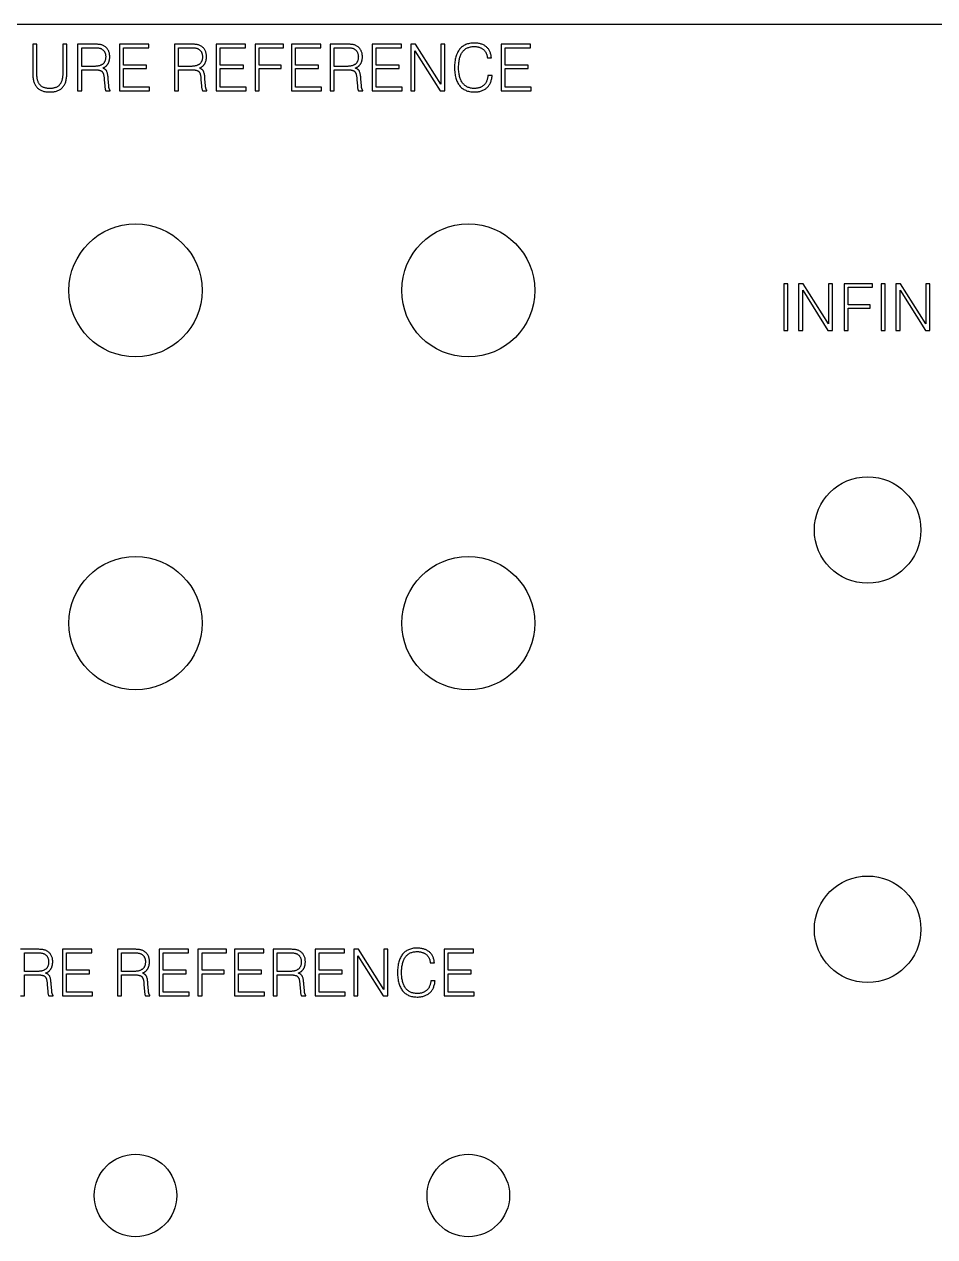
# Model space of a CAD drawing. Header units: millimetres. Extents: x 166 to 666, y 174 to 359.
# Drawn here: x 470 to 538.4, y 268.1 to 359.2 of the extents above; entities that cross this region are included whole.
import ezdxf

# ---------------------------------------------------------------- set-up
doc = ezdxf.new("R2010")
doc.units = ezdxf.units.MM

msp = doc.modelspace()

# ---------------------------------------------------------------- linework, layer by layer
at = {"color": 7, "linetype": 'Continuous', "lineweight": 25}
for p, q in [((175.871, 359.184), (655.871, 359.184)), ((470.96, 357.684), (470.654, 357.684)), ((470.654, 357.684), (470.654, 355.439)), ((470.96, 355.47), (470.96, 357.684)), ((473.204, 357.684), (472.898, 357.684)), ((472.898, 357.684), (472.898, 355.47)), ((473.204, 355.439), (473.204, 357.684)), ((475.147, 357.684), (474.02, 357.684)), ((474.02, 357.684), (474.02, 354.184)), ((474.325, 357.419), (475.213, 357.419)), ((474.325, 356.019), (474.325, 357.419)), ((479.367, 357.684), (477.161, 357.684)), ((477.161, 357.684), (477.161, 354.184)), ((477.467, 356.109), (477.467, 357.419)), ((477.467, 357.419), (479.367, 357.419)), ((479.367, 357.419), (479.367, 357.684)), ((482.416, 357.684), (481.289, 357.684)), ((481.289, 357.684), (481.289, 354.184)), ((481.595, 357.419), (482.482, 357.419)), ((481.595, 356.019), (481.595, 357.419)), ((486.636, 357.684), (484.43, 357.684)), ((484.43, 357.684), (484.43, 354.184)), ((484.736, 356.109), (484.736, 357.419)), ((484.736, 357.419), (486.636, 357.419)), ((486.636, 357.419), (486.636, 357.684)), ((489.479, 357.684), (487.347, 357.684)), ((487.347, 357.684), (487.347, 354.184)), ((487.652, 356.109), (487.652, 357.419)), ((487.652, 357.419), (489.479, 357.419)), ((489.479, 357.419), (489.479, 357.684)), ((492.29, 357.684), (490.084, 357.684)), ((490.084, 357.684), (490.084, 354.184)), ((490.39, 356.109), (490.39, 357.419)), ((490.39, 357.419), (492.29, 357.419)), ((492.29, 357.419), (492.29, 357.684)), ((494.127, 357.684), (493.001, 357.684)), ((493.001, 357.684), (493.001, 354.184)), ((493.306, 357.419), (494.194, 357.419)), ((493.306, 356.019), (493.306, 357.419)), ((498.347, 357.684), (496.142, 357.684)), ((496.142, 357.684), (496.142, 354.184)), ((496.447, 356.109), (496.447, 357.419)), ((496.447, 357.419), (498.347, 357.419)), ((498.347, 357.419), (498.347, 357.684)), ((499.4, 357.684), (499.058, 357.684)), ((499.058, 357.684), (499.058, 354.184)), ((499.364, 354.184), (499.364, 357.198)), ((499.364, 357.198), (501.263, 354.184)), ((501.302, 354.672), (499.4, 357.684)), ((501.608, 357.684), (501.302, 357.684)), ((501.302, 357.684), (501.302, 354.672)), ((501.608, 354.184), (501.608, 357.684)), ((508.04, 357.684), (505.834, 357.684)), ((505.834, 357.684), (505.834, 354.184)), ((506.14, 356.109), (506.14, 357.419)), ((506.14, 357.419), (508.04, 357.419)), ((508.04, 357.419), (508.04, 357.684)), ((504.802, 356.672), (505.108, 356.672)), ((475.232, 356.019), (474.325, 356.019)), ((474.325, 354.184), (474.325, 355.758)), ((474.325, 355.758), (475.322, 355.758)), ((479.203, 356.109), (477.467, 356.109)), ((477.467, 354.449), (477.467, 355.848)), ((477.467, 355.848), (479.203, 355.848)), ((479.203, 355.848), (479.203, 356.109)), ((482.501, 356.019), (481.595, 356.019)), ((481.595, 354.184), (481.595, 355.758)), ((481.595, 355.758), (482.592, 355.758)), ((486.472, 356.109), (484.736, 356.109)), ((484.736, 354.449), (484.736, 355.848)), ((484.736, 355.848), (486.472, 355.848)), ((486.472, 355.848), (486.472, 356.109)), ((489.309, 356.109), (487.652, 356.109)), ((487.652, 354.184), (487.652, 355.848)), ((487.652, 355.848), (489.309, 355.848)), ((489.309, 355.848), (489.309, 356.109)), ((492.126, 356.109), (490.39, 356.109)), ((490.39, 354.449), (490.39, 355.848)), ((490.39, 355.848), (492.126, 355.848)), ((492.126, 355.848), (492.126, 356.109)), ((494.213, 356.019), (493.306, 356.019)), ((493.306, 354.184), (493.306, 355.758)), ((493.306, 355.758), (494.303, 355.758)), ((498.184, 356.109), (496.447, 356.109)), ((496.447, 354.449), (496.447, 355.848)), ((496.447, 355.848), (498.184, 355.848)), ((498.184, 355.848), (498.184, 356.109)), ((505.161, 355.323), (504.847, 355.323)), ((507.876, 356.109), (506.14, 356.109)), ((506.14, 354.449), (506.14, 355.848)), ((506.14, 355.848), (507.876, 355.848)), ((507.876, 355.848), (507.876, 356.109)), ((476.02, 355.01), (476.057, 354.547)), ((476.357, 354.555), (476.315, 355.08)), ((479.423, 354.449), (477.467, 354.449)), ((479.423, 354.184), (479.423, 354.449)), ((483.289, 355.01), (483.326, 354.547)), ((483.627, 354.555), (483.584, 355.08)), ((486.693, 354.449), (484.736, 354.449)), ((486.693, 354.184), (486.693, 354.449)), ((492.346, 354.449), (490.39, 354.449)), ((492.346, 354.184), (492.346, 354.449)), ((495.001, 355.01), (495.038, 354.547)), ((495.338, 354.555), (495.295, 355.08)), ((498.404, 354.449), (496.447, 354.449)), ((498.404, 354.184), (498.404, 354.449)), ((508.096, 354.449), (506.14, 354.449)), ((508.096, 354.184), (508.096, 354.449)), ((474.02, 354.184), (474.325, 354.184)), ((476.134, 354.184), (476.463, 354.184)), ((476.463, 354.184), (476.463, 354.231)), ((477.161, 354.184), (479.423, 354.184)), ((481.289, 354.184), (481.595, 354.184)), ((483.403, 354.184), (483.732, 354.184)), ((483.732, 354.184), (483.732, 354.231)), ((484.43, 354.184), (486.693, 354.184)), ((487.347, 354.184), (487.652, 354.184)), ((490.084, 354.184), (492.346, 354.184)), ((493.001, 354.184), (493.306, 354.184)), ((495.114, 354.184), (495.443, 354.184)), ((495.443, 354.184), (495.443, 354.231)), ((496.142, 354.184), (498.404, 354.184)), ((499.058, 354.184), (499.364, 354.184)), ((501.263, 354.184), (501.608, 354.184)), ((505.834, 354.184), (508.096, 354.184)), ((527.37, 339.684), (527.065, 339.684)), ((527.065, 339.684), (527.065, 336.184)), ((527.37, 336.184), (527.37, 339.684)), ((528.529, 339.684), (528.186, 339.684)), ((528.186, 339.684), (528.186, 336.184)), ((528.492, 336.184), (528.492, 339.198)), ((528.492, 339.198), (530.392, 336.184)), ((530.43, 336.672), (528.529, 339.684)), ((530.736, 339.684), (530.43, 339.684)), ((530.43, 339.684), (530.43, 336.672)), ((530.736, 336.184), (530.736, 339.684)), ((533.729, 339.684), (531.597, 339.684)), ((531.597, 339.684), (531.597, 336.184)), ((531.902, 338.109), (531.902, 339.419)), ((531.902, 339.419), (533.729, 339.419)), ((533.729, 339.419), (533.729, 339.684)), ((534.684, 339.684), (534.379, 339.684)), ((534.379, 339.684), (534.379, 336.184)), ((534.684, 336.184), (534.684, 339.684)), ((535.843, 339.684), (535.501, 339.684)), ((535.501, 339.684), (535.501, 336.184)), ((535.806, 336.184), (535.806, 339.198)), ((535.806, 339.198), (537.706, 336.184)), ((537.744, 336.672), (535.843, 339.684)), ((538.05, 339.684), (537.744, 339.684)), ((537.744, 339.684), (537.744, 336.672)), ((538.05, 336.184), (538.05, 339.684)), ((533.559, 338.109), (531.902, 338.109)), ((533.559, 337.848), (533.559, 338.109)), ((531.902, 336.184), (531.902, 337.848)), ((531.902, 337.848), (533.559, 337.848)), ((527.065, 336.184), (527.37, 336.184)), ((528.186, 336.184), (528.492, 336.184)), ((530.392, 336.184), (530.736, 336.184)), ((531.597, 336.184), (531.902, 336.184)), ((534.379, 336.184), (534.684, 336.184)), ((535.501, 336.184), (535.806, 336.184)), ((537.706, 336.184), (538.05, 336.184)), ((470.861, 289.684), (469.735, 289.684)), ((470.04, 289.419), (470.928, 289.419)), ((470.04, 288.019), (470.04, 289.419)), ((475.081, 289.684), (472.876, 289.684)), ((472.876, 289.684), (472.876, 286.184)), ((473.181, 288.109), (473.181, 289.419)), ((473.181, 289.419), (475.081, 289.419)), ((475.081, 289.419), (475.081, 289.684)), ((478.13, 289.684), (477.004, 289.684)), ((477.004, 289.684), (477.004, 286.184)), ((477.309, 289.419), (478.197, 289.419)), ((477.309, 288.019), (477.309, 289.419)), ((482.351, 289.684), (480.145, 289.684)), ((480.145, 289.684), (480.145, 286.184)), ((480.45, 288.109), (480.45, 289.419)), ((480.45, 289.419), (482.351, 289.419)), ((482.351, 289.419), (482.351, 289.684)), ((485.194, 289.684), (483.061, 289.684)), ((483.061, 289.684), (483.061, 286.184)), ((483.367, 288.109), (483.367, 289.419)), ((483.367, 289.419), (485.194, 289.419)), ((485.194, 289.419), (485.194, 289.684)), ((488.004, 289.684), (485.799, 289.684)), ((485.799, 289.684), (485.799, 286.184)), ((486.104, 288.109), (486.104, 289.419)), ((486.104, 289.419), (488.004, 289.419)), ((488.004, 289.419), (488.004, 289.684)), ((489.842, 289.684), (488.715, 289.684)), ((488.715, 289.684), (488.715, 286.184)), ((489.021, 289.419), (489.909, 289.419)), ((489.021, 288.019), (489.021, 289.419)), ((494.062, 289.684), (491.856, 289.684)), ((491.856, 289.684), (491.856, 286.184)), ((492.162, 288.109), (492.162, 289.419)), ((492.162, 289.419), (494.062, 289.419)), ((494.062, 289.419), (494.062, 289.684)), ((495.115, 289.684), (494.773, 289.684)), ((494.773, 289.684), (494.773, 286.184)), ((495.079, 286.184), (495.079, 289.198)), ((495.079, 289.198), (496.978, 286.184)), ((497.017, 286.672), (495.115, 289.684)), ((497.322, 289.684), (497.017, 289.684)), ((497.017, 289.684), (497.017, 286.672)), ((497.322, 286.184), (497.322, 289.684)), ((503.754, 289.684), (501.549, 289.684)), ((501.549, 289.684), (501.549, 286.184)), ((501.854, 288.109), (501.854, 289.419)), ((501.854, 289.419), (503.754, 289.419)), ((503.754, 289.419), (503.754, 289.684)), ((470.947, 288.019), (470.04, 288.019)), ((474.918, 288.109), (473.181, 288.109)), ((474.918, 287.848), (474.918, 288.109)), ((478.216, 288.019), (477.309, 288.019)), ((482.187, 288.109), (480.45, 288.109)), ((482.187, 287.848), (482.187, 288.109)), ((485.024, 288.109), (483.367, 288.109)), ((485.024, 287.848), (485.024, 288.109)), ((487.841, 288.109), (486.104, 288.109)), ((487.841, 287.848), (487.841, 288.109)), ((489.928, 288.019), (489.021, 288.019)), ((493.899, 288.109), (492.162, 288.109)), ((493.899, 287.848), (493.899, 288.109)), ((500.517, 288.672), (500.822, 288.672)), ((503.591, 288.109), (501.854, 288.109)), ((503.591, 287.848), (503.591, 288.109)), ((470.04, 286.184), (470.04, 287.758)), ((470.04, 287.758), (471.037, 287.758)), ((471.735, 287.01), (471.772, 286.547)), ((472.072, 286.555), (472.029, 287.08)), ((473.181, 286.449), (473.181, 287.848)), ((473.181, 287.848), (474.918, 287.848)), ((477.309, 286.184), (477.309, 287.758)), ((477.309, 287.758), (478.306, 287.758)), ((479.004, 287.01), (479.041, 286.547)), ((479.341, 286.555), (479.299, 287.08)), ((480.45, 286.449), (480.45, 287.848)), ((480.45, 287.848), (482.187, 287.848)), ((483.367, 286.184), (483.367, 287.848)), ((483.367, 287.848), (485.024, 287.848)), ((486.104, 286.449), (486.104, 287.848)), ((486.104, 287.848), (487.841, 287.848)), ((489.021, 286.184), (489.021, 287.758)), ((489.021, 287.758), (490.018, 287.758)), ((490.716, 287.01), (490.753, 286.547)), ((491.053, 286.555), (491.01, 287.08)), ((492.162, 286.449), (492.162, 287.848)), ((492.162, 287.848), (493.899, 287.848)), ((500.876, 287.323), (500.561, 287.323)), ((501.854, 286.449), (501.854, 287.848)), ((501.854, 287.848), (503.591, 287.848)), ((469.735, 286.184), (470.04, 286.184)), ((471.848, 286.184), (472.177, 286.184)), ((472.177, 286.184), (472.177, 286.231)), ((472.876, 286.184), (475.138, 286.184)), ((475.138, 286.449), (473.181, 286.449)), ((475.138, 286.184), (475.138, 286.449)), ((477.004, 286.184), (477.309, 286.184)), ((479.118, 286.184), (479.446, 286.184)), ((479.446, 286.184), (479.446, 286.231)), ((480.145, 286.184), (482.407, 286.184)), ((482.407, 286.449), (480.45, 286.449)), ((482.407, 286.184), (482.407, 286.449)), ((483.061, 286.184), (483.367, 286.184)), ((485.799, 286.184), (488.061, 286.184)), ((488.061, 286.449), (486.104, 286.449)), ((488.061, 286.184), (488.061, 286.449)), ((488.715, 286.184), (489.021, 286.184)), ((490.829, 286.184), (491.158, 286.184)), ((491.158, 286.184), (491.158, 286.231)), ((491.856, 286.184), (494.119, 286.184)), ((494.119, 286.449), (492.162, 286.449)), ((494.119, 286.184), (494.119, 286.449)), ((494.773, 286.184), (495.079, 286.184)), ((496.978, 286.184), (497.322, 286.184)), ((501.549, 286.184), (503.811, 286.184)), ((503.811, 286.449), (501.854, 286.449)), ((503.811, 286.184), (503.811, 286.449))]:
    msp.add_line(p, q, dxfattribs=at)
for centre, radius in [((478.371, 339.184), 5), ((503.371, 339.184), 5), ((533.371, 321.184), 4), ((478.371, 314.184), 5), ((503.371, 314.184), 5), ((533.371, 291.184), 4), ((478.371, 271.184), 3.1), ((503.371, 271.184), 3.1)]:
    msp.add_circle(centre, radius, dxfattribs=at)
for points, knots in [([(475.631, 357.67), (475.594, 357.672), (475.517, 357.677), (475.4, 357.68), (475.275, 357.684), (475.19, 357.684), (475.147, 357.684)], [0, 0, 0, 0, 0.230333, 0.47347, 0.729534, 1, 1, 1, 1]), ([(475.213, 357.419), (475.247, 357.418), (475.314, 357.417), (475.411, 357.415), (475.502, 357.409), (475.561, 357.404), (475.589, 357.402)], [0, 0, 0, 0, 0.273905, 0.532987, 0.773793, 1, 1, 1, 1]), ([(475.589, 357.402), (475.615, 357.398), (475.668, 357.39), (475.742, 357.366), (475.811, 357.334), (475.853, 357.306), (475.874, 357.292)], [0, 0, 0, 0, 0.260721, 0.510781, 0.756741, 1, 1, 1, 1]), ([(476.022, 357.543), (475.992, 357.56), (475.932, 357.592), (475.836, 357.628), (475.736, 357.655), (475.666, 357.665), (475.631, 357.67)], [0, 0, 0, 0, 0.244304, 0.491302, 0.742305, 1, 1, 1, 1]), ([(475.874, 357.292), (475.894, 357.276), (475.933, 357.246), (475.985, 357.192), (476.029, 357.132), (476.064, 357.066), (476.093, 356.994), (476.113, 356.916), (476.126, 356.833), (476.128, 356.775), (476.129, 356.746)], [0, 0, 0, 0, 0.120821, 0.23863, 0.356248, 0.47429, 0.597187, 0.724363, 0.857806, 1, 1, 1, 1]), ([(476.434, 356.754), (476.433, 356.798), (476.43, 356.883), (476.41, 357.005), (476.377, 357.119), (476.331, 357.223), (476.273, 357.318), (476.202, 357.403), (476.118, 357.48), (476.054, 357.522), (476.022, 357.543)], [0, 0, 0, 0, 0.140589, 0.272118, 0.397995, 0.518626, 0.636531, 0.754823, 0.874877, 1, 1, 1, 1]), ([(482.9, 357.67), (482.863, 357.672), (482.787, 357.677), (482.669, 357.68), (482.545, 357.684), (482.459, 357.684), (482.416, 357.684)], [0, 0, 0, 0, 0.2303331, 0.47347, 0.7295341, 1, 1, 1, 1]), ([(482.482, 357.419), (482.517, 357.418), (482.584, 357.417), (482.681, 357.415), (482.772, 357.409), (482.83, 357.404), (482.858, 357.402)], [0, 0, 0, 0, 0.273905, 0.532987, 0.773793, 1, 1, 1, 1]), ([(482.858, 357.402), (482.885, 357.398), (482.937, 357.39), (483.011, 357.366), (483.081, 357.334), (483.122, 357.306), (483.143, 357.292)], [0, 0, 0, 0, 0.260721, 0.510781, 0.756741, 1, 1, 1, 1]), ([(483.291, 357.543), (483.261, 357.56), (483.202, 357.592), (483.106, 357.628), (483.005, 357.655), (482.935, 357.665), (482.9, 357.67)], [0, 0, 0, 0, 0.2443038, 0.4913021, 0.7423049, 1, 1, 1, 1]), ([(483.143, 357.292), (483.163, 357.276), (483.203, 357.246), (483.254, 357.192), (483.298, 357.132), (483.333, 357.066), (483.362, 356.994), (483.382, 356.916), (483.395, 356.833), (483.397, 356.775), (483.398, 356.746)], [0, 0, 0, 0, 0.120821, 0.23863, 0.356248, 0.47429, 0.597187, 0.724363, 0.857806, 1, 1, 1, 1]), ([(483.704, 356.754), (483.702, 356.798), (483.699, 356.883), (483.679, 357.005), (483.646, 357.119), (483.6, 357.223), (483.543, 357.318), (483.471, 357.403), (483.388, 357.48), (483.323, 357.522), (483.291, 357.543)], [0, 0, 0, 0, 0.140589, 0.272118, 0.397995, 0.518626, 0.636531, 0.754823, 0.874877, 1, 1, 1, 1]), ([(494.612, 357.67), (494.575, 357.672), (494.498, 357.677), (494.38, 357.68), (494.256, 357.684), (494.171, 357.684), (494.127, 357.684)], [0, 0, 0, 0, 0.230333, 0.47347, 0.729534, 1, 1, 1, 1]), ([(494.194, 357.419), (494.228, 357.418), (494.295, 357.417), (494.392, 357.415), (494.483, 357.409), (494.541, 357.404), (494.57, 357.402)], [0, 0, 0, 0, 0.273905, 0.532987, 0.773793, 1, 1, 1, 1]), ([(494.57, 357.402), (494.596, 357.398), (494.648, 357.39), (494.723, 357.366), (494.792, 357.334), (494.834, 357.306), (494.854, 357.292)], [0, 0, 0, 0, 0.260721, 0.510781, 0.756741, 1, 1, 1, 1]), ([(495.002, 357.543), (494.973, 357.56), (494.913, 357.592), (494.817, 357.628), (494.716, 357.655), (494.647, 357.665), (494.612, 357.67)], [0, 0, 0, 0, 0.244304, 0.491302, 0.742305, 1, 1, 1, 1]), ([(494.854, 357.292), (494.874, 357.276), (494.914, 357.246), (494.966, 357.192), (495.01, 357.132), (495.044, 357.066), (495.074, 356.994), (495.094, 356.916), (495.107, 356.833), (495.109, 356.775), (495.11, 356.746)], [0, 0, 0, 0, 0.120821, 0.23863, 0.356248, 0.47429, 0.597187, 0.724363, 0.857806, 1, 1, 1, 1]), ([(495.415, 356.754), (495.414, 356.798), (495.41, 356.883), (495.391, 357.005), (495.358, 357.119), (495.312, 357.223), (495.254, 357.318), (495.182, 357.403), (495.099, 357.48), (495.035, 357.522), (495.002, 357.543)], [0, 0, 0, 0, 0.1405894, 0.2721185, 0.3979953, 0.5186256, 0.6365309, 0.7548226, 0.8748772, 1, 1, 1, 1]), ([(503.806, 357.773), (503.748, 357.771), (503.635, 357.767), (503.471, 357.743), (503.318, 357.705), (503.176, 357.653), (503.044, 357.588), (502.924, 357.508), (502.814, 357.413), (502.716, 357.305), (502.629, 357.182), (502.553, 357.047), (502.489, 356.896), (502.436, 356.732), (502.393, 356.555), (502.362, 356.363), (502.341, 356.158), (502.336, 356.016), (502.334, 355.943)], [0, 0, 0, 0, 0.065644, 0.127361, 0.186476, 0.242854, 0.29759, 0.351685, 0.405244, 0.460025, 0.515897, 0.57388, 0.634951, 0.69946, 0.767705, 0.840532, 0.917795, 1, 1, 1, 1]), ([(502.64, 355.948), (502.641, 356.011), (502.645, 356.132), (502.66, 356.307), (502.683, 356.471), (502.716, 356.623), (502.758, 356.763), (502.808, 356.891), (502.867, 357.007), (502.936, 357.111), (503.013, 357.204), (503.099, 357.283), (503.194, 357.353), (503.298, 357.408), (503.411, 357.451), (503.532, 357.484), (503.663, 357.503), (503.752, 357.507), (503.799, 357.508)], [0, 0, 0, 0, 0.085031, 0.1649, 0.239837, 0.310187, 0.376029, 0.438318, 0.497242, 0.553291, 0.60773, 0.660651, 0.713297, 0.766687, 0.821, 0.877662, 0.937208, 1, 1, 1, 1]), ([(503.799, 357.508), (503.834, 357.508), (503.904, 357.506), (504.006, 357.494), (504.102, 357.476), (504.193, 357.452), (504.278, 357.422), (504.358, 357.383), (504.433, 357.34), (504.479, 357.305), (504.501, 357.288)], [0, 0, 0, 0, 0.143007, 0.278326, 0.408563, 0.53316, 0.654288, 0.771258, 0.886424, 1, 1, 1, 1]), ([(505.108, 356.672), (505.103, 356.716), (505.093, 356.8), (505.067, 356.922), (505.035, 357.037), (504.991, 357.143), (504.941, 357.241), (504.88, 357.331), (504.812, 357.413), (504.734, 357.485), (504.648, 357.551), (504.553, 357.607), (504.449, 357.656), (504.337, 357.696), (504.217, 357.729), (504.087, 357.752), (503.95, 357.768), (503.855, 357.771), (503.806, 357.773)], [0, 0, 0, 0, 0.068939, 0.133896, 0.196357, 0.255882, 0.313425, 0.370111, 0.425414, 0.481061, 0.537452, 0.595136, 0.654496, 0.717057, 0.78215, 0.850932, 0.923433, 1, 1, 1, 1]), ([(504.501, 357.288), (504.522, 357.269), (504.563, 357.232), (504.617, 357.168), (504.665, 357.1), (504.707, 357.025), (504.741, 356.945), (504.768, 356.859), (504.79, 356.768), (504.798, 356.704), (504.802, 356.672)], [0, 0, 0, 0, 0.118619, 0.236813, 0.355024, 0.476082, 0.599905, 0.727717, 0.860852, 1, 1, 1, 1]), ([(476.129, 356.746), (476.128, 356.716), (476.128, 356.658), (476.118, 356.574), (476.1, 356.495), (476.077, 356.423), (476.045, 356.356), (476.006, 356.296), (475.961, 356.24), (475.908, 356.192), (475.848, 356.149), (475.78, 356.113), (475.706, 356.082), (475.625, 356.058), (475.537, 356.039), (475.441, 356.027), (475.339, 356.019), (475.269, 356.019), (475.232, 356.019)], [0, 0, 0, 0, 0.067651, 0.130948, 0.191055, 0.248354, 0.303408, 0.357335, 0.410635, 0.464471, 0.519434, 0.576646, 0.637274, 0.700776, 0.768332, 0.840803, 0.917584, 1, 1, 1, 1]), ([(475.902, 355.893), (475.923, 355.902), (475.965, 355.918), (476.025, 355.949), (476.082, 355.983), (476.133, 356.021), (476.181, 356.062), (476.225, 356.107), (476.265, 356.155), (476.3, 356.208), (476.332, 356.264), (476.358, 356.323), (476.382, 356.386), (476.4, 356.453), (476.415, 356.523), (476.426, 356.597), (476.432, 356.674), (476.434, 356.727), (476.434, 356.754)], [0, 0, 0, 0, 0.063664, 0.126029, 0.185706, 0.244847, 0.302546, 0.360072, 0.41785, 0.475506, 0.534763, 0.594283, 0.656168, 0.719927, 0.785893, 0.854462, 0.925713, 1, 1, 1, 1]), ([(483.398, 356.746), (483.398, 356.716), (483.397, 356.658), (483.387, 356.574), (483.369, 356.495), (483.346, 356.423), (483.314, 356.356), (483.275, 356.296), (483.23, 356.24), (483.177, 356.192), (483.117, 356.149), (483.049, 356.113), (482.975, 356.082), (482.894, 356.058), (482.806, 356.039), (482.711, 356.027), (482.608, 356.019), (482.538, 356.019), (482.501, 356.019)], [0, 0, 0, 0, 0.067651, 0.130948, 0.191055, 0.248354, 0.303408, 0.357335, 0.410635, 0.464471, 0.519434, 0.576646, 0.637274, 0.700776, 0.768332, 0.840803, 0.917584, 1, 1, 1, 1]), ([(483.171, 355.893), (483.192, 355.902), (483.235, 355.918), (483.294, 355.949), (483.351, 355.983), (483.402, 356.021), (483.451, 356.062), (483.494, 356.107), (483.534, 356.155), (483.569, 356.208), (483.601, 356.264), (483.628, 356.323), (483.651, 356.386), (483.67, 356.453), (483.684, 356.523), (483.696, 356.597), (483.702, 356.674), (483.703, 356.727), (483.704, 356.754)], [0, 0, 0, 0, 0.063664, 0.126029, 0.185706, 0.244847, 0.302546, 0.360072, 0.41785, 0.475506, 0.534763, 0.594283, 0.656168, 0.719927, 0.785893, 0.854462, 0.925713, 1, 1, 1, 1]), ([(495.11, 356.746), (495.109, 356.716), (495.108, 356.658), (495.099, 356.574), (495.081, 356.495), (495.058, 356.423), (495.026, 356.356), (494.987, 356.296), (494.942, 356.24), (494.889, 356.192), (494.828, 356.149), (494.761, 356.113), (494.687, 356.082), (494.605, 356.058), (494.517, 356.039), (494.422, 356.027), (494.32, 356.019), (494.249, 356.019), (494.213, 356.019)], [0, 0, 0, 0, 0.067651, 0.130948, 0.191055, 0.248354, 0.303408, 0.357335, 0.410635, 0.464471, 0.519434, 0.576646, 0.637274, 0.700776, 0.768332, 0.840803, 0.917584, 1, 1, 1, 1]), ([(494.882, 355.893), (494.904, 355.902), (494.946, 355.918), (495.006, 355.949), (495.062, 355.983), (495.114, 356.021), (495.162, 356.062), (495.205, 356.107), (495.246, 356.155), (495.281, 356.208), (495.312, 356.264), (495.339, 356.323), (495.362, 356.386), (495.381, 356.453), (495.396, 356.523), (495.407, 356.597), (495.413, 356.674), (495.415, 356.727), (495.415, 356.754)], [0, 0, 0, 0, 0.063664, 0.126029, 0.185706, 0.244847, 0.302546, 0.360072, 0.41785, 0.475506, 0.534763, 0.594283, 0.656168, 0.719927, 0.785893, 0.854462, 0.925713, 1, 1, 1, 1]), ([(470.654, 355.439), (470.655, 355.385), (470.657, 355.28), (470.672, 355.128), (470.697, 354.986), (470.731, 354.854), (470.776, 354.733), (470.83, 354.622), (470.895, 354.521), (470.971, 354.431), (471.056, 354.352), (471.151, 354.283), (471.256, 354.224), (471.372, 354.178), (471.496, 354.14), (471.631, 354.114), (471.776, 354.097), (471.875, 354.095), (471.927, 354.094)], [0, 0, 0, 0, 0.076672, 0.148359, 0.216137, 0.279995, 0.340617, 0.398527, 0.454418, 0.509528, 0.563751, 0.618856, 0.675197, 0.733412, 0.794445, 0.859099, 0.927279, 1, 1, 1, 1]), ([(471.927, 354.359), (471.887, 354.359), (471.81, 354.361), (471.698, 354.372), (471.594, 354.393), (471.498, 354.423), (471.409, 354.461), (471.328, 354.509), (471.256, 354.566), (471.19, 354.631), (471.134, 354.706), (471.085, 354.789), (471.044, 354.881), (471.011, 354.982), (470.986, 355.091), (470.97, 355.21), (470.96, 355.337), (470.96, 355.424), (470.96, 355.47)], [0, 0, 0, 0, 0.07024, 0.136281, 0.198649, 0.257434, 0.314213, 0.369035, 0.422898, 0.476632, 0.531479, 0.588143, 0.646934, 0.709101, 0.775222, 0.845311, 0.920287, 1, 1, 1, 1]), ([(472.898, 355.47), (472.898, 355.424), (472.899, 355.337), (472.888, 355.21), (472.872, 355.091), (472.847, 354.982), (472.813, 354.881), (472.773, 354.789), (472.723, 354.706), (472.667, 354.631), (472.601, 354.566), (472.528, 354.509), (472.447, 354.461), (472.358, 354.423), (472.261, 354.393), (472.157, 354.372), (472.045, 354.361), (471.967, 354.359), (471.927, 354.359)], [0, 0, 0, 0, 0.079558, 0.154388, 0.22434, 0.290332, 0.352508, 0.411184, 0.467738, 0.522727, 0.576356, 0.630114, 0.685183, 0.741852, 0.800917, 0.863162, 0.929485, 1, 1, 1, 1]), ([(471.927, 354.094), (471.978, 354.095), (472.078, 354.097), (472.223, 354.114), (472.358, 354.14), (472.483, 354.178), (472.598, 354.224), (472.704, 354.283), (472.799, 354.352), (472.885, 354.431), (472.959, 354.522), (473.025, 354.622), (473.08, 354.733), (473.125, 354.854), (473.16, 354.986), (473.185, 355.128), (473.2, 355.28), (473.203, 355.385), (473.204, 355.439)], [0, 0, 0, 0, 0.072663, 0.140789, 0.205392, 0.266377, 0.324851, 0.381147, 0.436209, 0.490631, 0.545486, 0.601513, 0.659524, 0.720099, 0.78399, 0.851715, 0.923378, 1, 1, 1, 1]), ([(475.322, 355.758), (475.355, 355.758), (475.419, 355.758), (475.509, 355.753), (475.591, 355.742), (475.664, 355.726), (475.73, 355.706), (475.787, 355.681), (475.835, 355.65), (475.862, 355.625), (475.874, 355.613)], [0, 0, 0, 0, 0.168858, 0.323626, 0.463846, 0.592559, 0.708068, 0.813117, 0.910103, 1, 1, 1, 1]), ([(475.874, 355.613), (475.885, 355.598), (475.907, 355.568), (475.934, 355.514), (475.958, 355.452), (475.978, 355.381), (475.994, 355.301), (476.006, 355.212), (476.016, 355.114), (476.019, 355.046), (476.02, 355.01)], [0, 0, 0, 0, 0.08565, 0.179872, 0.285023, 0.402147, 0.531771, 0.67474, 0.830346, 1, 1, 1, 1]), ([(476.227, 355.61), (476.22, 355.626), (476.207, 355.658), (476.181, 355.702), (476.148, 355.743), (476.11, 355.78), (476.066, 355.814), (476.017, 355.844), (475.961, 355.87), (475.922, 355.885), (475.902, 355.893)], [0, 0, 0, 0, 0.115423, 0.228946, 0.34534, 0.464308, 0.587592, 0.716761, 0.854597, 1, 1, 1, 1]), ([(476.315, 355.08), (476.312, 355.133), (476.307, 355.234), (476.288, 355.375), (476.265, 355.5), (476.239, 355.575), (476.227, 355.61)], [0, 0, 0, 0, 0.294456, 0.55923, 0.792775, 1, 1, 1, 1]), ([(482.592, 355.758), (482.625, 355.758), (482.688, 355.758), (482.778, 355.753), (482.86, 355.742), (482.934, 355.726), (482.999, 355.706), (483.056, 355.681), (483.104, 355.65), (483.131, 355.625), (483.144, 355.613)], [0, 0, 0, 0, 0.168858, 0.323626, 0.463846, 0.592559, 0.708068, 0.813117, 0.910103, 1, 1, 1, 1]), ([(483.144, 355.613), (483.154, 355.598), (483.177, 355.568), (483.204, 355.514), (483.227, 355.452), (483.248, 355.381), (483.263, 355.301), (483.276, 355.212), (483.285, 355.114), (483.288, 355.046), (483.289, 355.01)], [0, 0, 0, 0, 0.08565, 0.179872, 0.285023, 0.402147, 0.531771, 0.67474, 0.830346, 1, 1, 1, 1]), ([(483.496, 355.61), (483.49, 355.626), (483.476, 355.658), (483.45, 355.702), (483.417, 355.743), (483.379, 355.78), (483.335, 355.814), (483.286, 355.844), (483.23, 355.87), (483.191, 355.885), (483.171, 355.893)], [0, 0, 0, 0, 0.115423, 0.228946, 0.34534, 0.464308, 0.587592, 0.716761, 0.854597, 1, 1, 1, 1]), ([(483.584, 355.08), (483.581, 355.133), (483.576, 355.234), (483.557, 355.375), (483.534, 355.5), (483.508, 355.575), (483.496, 355.61)], [0, 0, 0, 0, 0.294456, 0.55923, 0.792775, 1, 1, 1, 1]), ([(494.303, 355.758), (494.336, 355.758), (494.399, 355.758), (494.49, 355.753), (494.572, 355.742), (494.645, 355.726), (494.711, 355.706), (494.767, 355.681), (494.816, 355.65), (494.842, 355.625), (494.855, 355.613)], [0, 0, 0, 0, 0.168858, 0.323626, 0.463846, 0.592559, 0.708068, 0.813117, 0.910103, 1, 1, 1, 1]), ([(494.855, 355.613), (494.866, 355.598), (494.888, 355.568), (494.915, 355.514), (494.939, 355.452), (494.959, 355.381), (494.975, 355.301), (494.987, 355.212), (494.996, 355.114), (494.999, 355.046), (495.001, 355.01)], [0, 0, 0, 0, 0.08565, 0.179872, 0.285023, 0.402147, 0.531771, 0.67474, 0.830346, 1, 1, 1, 1]), ([(495.208, 355.61), (495.201, 355.626), (495.188, 355.658), (495.161, 355.702), (495.129, 355.743), (495.091, 355.78), (495.047, 355.814), (494.997, 355.844), (494.942, 355.87), (494.903, 355.885), (494.882, 355.893)], [0, 0, 0, 0, 0.1154234, 0.2289464, 0.3453403, 0.4643077, 0.5875917, 0.7167611, 0.8545969, 1, 1, 1, 1]), ([(495.295, 355.08), (495.293, 355.133), (495.287, 355.234), (495.269, 355.375), (495.245, 355.5), (495.22, 355.575), (495.208, 355.61)], [0, 0, 0, 0, 0.294456, 0.55923, 0.792775, 1, 1, 1, 1]), ([(502.334, 355.943), (502.336, 355.87), (502.34, 355.727), (502.361, 355.52), (502.392, 355.327), (502.435, 355.148), (502.487, 354.982), (502.552, 354.831), (502.628, 354.694), (502.714, 354.57), (502.813, 354.461), (502.922, 354.365), (503.043, 354.283), (503.175, 354.217), (503.318, 354.164), (503.471, 354.126), (503.636, 354.101), (503.75, 354.096), (503.808, 354.094)], [0, 0, 0, 0, 0.082423, 0.159658, 0.232509, 0.301056, 0.365627, 0.426525, 0.484802, 0.540724, 0.595329, 0.649066, 0.702725, 0.75756, 0.813893, 0.872925, 0.934523, 1, 1, 1, 1]), ([(503.817, 354.359), (503.77, 354.361), (503.679, 354.364), (503.548, 354.385), (503.424, 354.416), (503.311, 354.462), (503.205, 354.518), (503.109, 354.588), (503.021, 354.669), (502.942, 354.763), (502.874, 354.87), (502.813, 354.988), (502.762, 355.119), (502.719, 355.261), (502.686, 355.416), (502.661, 355.582), (502.644, 355.761), (502.641, 355.885), (502.64, 355.948)], [0, 0, 0, 0, 0.062372, 0.121593, 0.17822, 0.23244, 0.285366, 0.338263, 0.391188, 0.445402, 0.501737, 0.560523, 0.623169, 0.689205, 0.759674, 0.834694, 0.91482, 1, 1, 1, 1]), ([(503.808, 354.094), (503.859, 354.096), (503.956, 354.099), (504.099, 354.115), (504.232, 354.141), (504.357, 354.176), (504.473, 354.22), (504.58, 354.273), (504.678, 354.337), (504.767, 354.409), (504.849, 354.491), (504.92, 354.582), (504.982, 354.683), (505.036, 354.793), (505.081, 354.912), (505.118, 355.041), (505.145, 355.179), (505.155, 355.274), (505.161, 355.323)], [0, 0, 0, 0, 0.073665, 0.143248, 0.209499, 0.27245, 0.33258, 0.390743, 0.447419, 0.503385, 0.55929, 0.615365, 0.673013, 0.732555, 0.794405, 0.859518, 0.927916, 1, 1, 1, 1]), ([(504.847, 355.323), (504.842, 355.285), (504.833, 355.21), (504.812, 355.101), (504.783, 355.001), (504.749, 354.907), (504.708, 354.821), (504.659, 354.742), (504.604, 354.67), (504.543, 354.606), (504.475, 354.55), (504.401, 354.5), (504.319, 354.457), (504.231, 354.423), (504.137, 354.396), (504.036, 354.375), (503.929, 354.363), (503.855, 354.36), (503.817, 354.359)], [0, 0, 0, 0, 0.073461, 0.143115, 0.209159, 0.272085, 0.332249, 0.390651, 0.447657, 0.50355, 0.559028, 0.615669, 0.673255, 0.732861, 0.79482, 0.859598, 0.927991, 1, 1, 1, 1]), ([(476.057, 354.547), (476.061, 354.507), (476.068, 354.434), (476.084, 354.334), (476.105, 354.251), (476.125, 354.205), (476.134, 354.184)], [0, 0, 0, 0, 0.31949, 0.592067, 0.817781, 1, 1, 1, 1]), ([(476.463, 354.231), (476.456, 354.238), (476.441, 354.252), (476.423, 354.278), (476.408, 354.311), (476.393, 354.348), (476.382, 354.391), (476.371, 354.44), (476.363, 354.495), (476.359, 354.534), (476.357, 354.555)], [0, 0, 0, 0, 0.081455, 0.172832, 0.274046, 0.38924, 0.519145, 0.663801, 0.823266, 1, 1, 1, 1]), ([(483.326, 354.547), (483.33, 354.507), (483.337, 354.434), (483.353, 354.334), (483.374, 354.251), (483.394, 354.205), (483.403, 354.184)], [0, 0, 0, 0, 0.31949, 0.592067, 0.817781, 1, 1, 1, 1]), ([(483.732, 354.231), (483.725, 354.238), (483.711, 354.252), (483.692, 354.278), (483.678, 354.311), (483.662, 354.348), (483.651, 354.391), (483.64, 354.44), (483.632, 354.495), (483.628, 354.534), (483.627, 354.555)], [0, 0, 0, 0, 0.081455, 0.172832, 0.274046, 0.38924, 0.519145, 0.663801, 0.823266, 1, 1, 1, 1]), ([(495.038, 354.547), (495.042, 354.507), (495.049, 354.434), (495.065, 354.334), (495.086, 354.251), (495.106, 354.205), (495.114, 354.184)], [0, 0, 0, 0, 0.31949, 0.592067, 0.817781, 1, 1, 1, 1]), ([(495.443, 354.231), (495.437, 354.238), (495.422, 354.252), (495.404, 354.278), (495.389, 354.311), (495.374, 354.348), (495.363, 354.391), (495.352, 354.44), (495.344, 354.495), (495.34, 354.534), (495.338, 354.555)], [0, 0, 0, 0, 0.081455, 0.172832, 0.274046, 0.38924, 0.519145, 0.663801, 0.823266, 1, 1, 1, 1]), ([(499.521, 289.773), (499.463, 289.771), (499.35, 289.767), (499.186, 289.743), (499.032, 289.705), (498.89, 289.653), (498.759, 289.588), (498.638, 289.508), (498.529, 289.413), (498.431, 289.305), (498.344, 289.182), (498.268, 289.047), (498.204, 288.896), (498.151, 288.732), (498.108, 288.555), (498.077, 288.363), (498.056, 288.158), (498.051, 288.016), (498.049, 287.943)], [0, 0, 0, 0, 0.065644, 0.127361, 0.186476, 0.242854, 0.29759, 0.351685, 0.405244, 0.460025, 0.515897, 0.57388, 0.634951, 0.69946, 0.767705, 0.840532, 0.917795, 1, 1, 1, 1]), ([(500.822, 288.672), (500.817, 288.716), (500.808, 288.8), (500.782, 288.922), (500.749, 289.037), (500.706, 289.143), (500.656, 289.241), (500.595, 289.331), (500.526, 289.413), (500.449, 289.485), (500.363, 289.551), (500.267, 289.607), (500.164, 289.656), (500.052, 289.696), (499.931, 289.729), (499.802, 289.752), (499.664, 289.768), (499.57, 289.771), (499.521, 289.773)], [0, 0, 0, 0, 0.068939, 0.133896, 0.196357, 0.255882, 0.313425, 0.370111, 0.425414, 0.481061, 0.537452, 0.595136, 0.654496, 0.717057, 0.78215, 0.850932, 0.923433, 1, 1, 1, 1]), ([(471.346, 289.67), (471.309, 289.672), (471.232, 289.677), (471.114, 289.68), (470.99, 289.684), (470.905, 289.684), (470.861, 289.684)], [0, 0, 0, 0, 0.230333, 0.47347, 0.729534, 1, 1, 1, 1]), ([(470.928, 289.419), (470.962, 289.418), (471.029, 289.417), (471.126, 289.415), (471.217, 289.409), (471.275, 289.404), (471.304, 289.402)], [0, 0, 0, 0, 0.273905, 0.532987, 0.773793, 1, 1, 1, 1]), ([(471.304, 289.402), (471.33, 289.398), (471.382, 289.39), (471.457, 289.366), (471.526, 289.334), (471.568, 289.306), (471.588, 289.292)], [0, 0, 0, 0, 0.260721, 0.510781, 0.756741, 1, 1, 1, 1]), ([(471.736, 289.543), (471.707, 289.56), (471.647, 289.592), (471.551, 289.628), (471.45, 289.655), (471.381, 289.665), (471.346, 289.67)], [0, 0, 0, 0, 0.244304, 0.491302, 0.742305, 1, 1, 1, 1]), ([(471.588, 289.292), (471.608, 289.276), (471.648, 289.246), (471.7, 289.192), (471.743, 289.132), (471.778, 289.066), (471.808, 288.994), (471.828, 288.916), (471.841, 288.833), (471.842, 288.775), (471.844, 288.746)], [0, 0, 0, 0, 0.1208206, 0.2386296, 0.3562476, 0.4742898, 0.5971872, 0.7243626, 0.8578058, 1, 1, 1, 1]), ([(472.149, 288.754), (472.148, 288.798), (472.144, 288.883), (472.125, 289.005), (472.092, 289.119), (472.046, 289.223), (471.988, 289.318), (471.916, 289.403), (471.833, 289.48), (471.769, 289.522), (471.736, 289.543)], [0, 0, 0, 0, 0.140589, 0.272118, 0.397995, 0.518626, 0.636531, 0.754823, 0.874877, 1, 1, 1, 1]), ([(478.615, 289.67), (478.578, 289.672), (478.501, 289.677), (478.384, 289.68), (478.259, 289.684), (478.174, 289.684), (478.13, 289.684)], [0, 0, 0, 0, 0.230333, 0.47347, 0.729534, 1, 1, 1, 1]), ([(478.197, 289.419), (478.231, 289.418), (478.298, 289.417), (478.395, 289.415), (478.486, 289.409), (478.545, 289.404), (478.573, 289.402)], [0, 0, 0, 0, 0.273905, 0.532987, 0.773793, 1, 1, 1, 1]), ([(478.573, 289.402), (478.599, 289.398), (478.652, 289.39), (478.726, 289.366), (478.795, 289.334), (478.837, 289.306), (478.858, 289.292)], [0, 0, 0, 0, 0.260721, 0.510781, 0.756741, 1, 1, 1, 1]), ([(479.005, 289.543), (478.976, 289.56), (478.916, 289.592), (478.82, 289.628), (478.72, 289.655), (478.65, 289.665), (478.615, 289.67)], [0, 0, 0, 0, 0.244304, 0.491302, 0.742305, 1, 1, 1, 1]), ([(478.858, 289.292), (478.878, 289.276), (478.917, 289.246), (478.969, 289.192), (479.013, 289.132), (479.048, 289.066), (479.077, 288.994), (479.097, 288.916), (479.11, 288.833), (479.112, 288.775), (479.113, 288.746)], [0, 0, 0, 0, 0.1208206, 0.2386296, 0.3562476, 0.4742898, 0.5971872, 0.7243626, 0.8578058, 1, 1, 1, 1]), ([(479.418, 288.754), (479.417, 288.798), (479.414, 288.883), (479.394, 289.005), (479.361, 289.119), (479.315, 289.223), (479.257, 289.318), (479.186, 289.403), (479.102, 289.48), (479.038, 289.522), (479.005, 289.543)], [0, 0, 0, 0, 0.140589, 0.272118, 0.397995, 0.518626, 0.636531, 0.754823, 0.874877, 1, 1, 1, 1]), ([(490.326, 289.67), (490.289, 289.672), (490.213, 289.677), (490.095, 289.68), (489.971, 289.684), (489.886, 289.684), (489.842, 289.684)], [0, 0, 0, 0, 0.230333, 0.47347, 0.729534, 1, 1, 1, 1]), ([(489.909, 289.419), (489.943, 289.418), (490.01, 289.417), (490.107, 289.415), (490.198, 289.409), (490.256, 289.404), (490.284, 289.402)], [0, 0, 0, 0, 0.273905, 0.532987, 0.773793, 1, 1, 1, 1]), ([(490.284, 289.402), (490.311, 289.398), (490.363, 289.39), (490.437, 289.366), (490.507, 289.334), (490.548, 289.306), (490.569, 289.292)], [0, 0, 0, 0, 0.260721, 0.510781, 0.756741, 1, 1, 1, 1]), ([(490.717, 289.543), (490.687, 289.56), (490.628, 289.592), (490.532, 289.628), (490.431, 289.655), (490.362, 289.665), (490.326, 289.67)], [0, 0, 0, 0, 0.244304, 0.491302, 0.742305, 1, 1, 1, 1]), ([(490.569, 289.292), (490.589, 289.276), (490.629, 289.246), (490.68, 289.192), (490.724, 289.132), (490.759, 289.066), (490.788, 288.994), (490.808, 288.916), (490.821, 288.833), (490.823, 288.775), (490.824, 288.746)], [0, 0, 0, 0, 0.120821, 0.23863, 0.356248, 0.47429, 0.597187, 0.724363, 0.857806, 1, 1, 1, 1]), ([(491.13, 288.754), (491.128, 288.798), (491.125, 288.883), (491.105, 289.005), (491.073, 289.119), (491.027, 289.223), (490.969, 289.318), (490.897, 289.403), (490.814, 289.48), (490.75, 289.522), (490.717, 289.543)], [0, 0, 0, 0, 0.140589, 0.272118, 0.397995, 0.518626, 0.636531, 0.754823, 0.874877, 1, 1, 1, 1]), ([(498.354, 287.948), (498.356, 288.011), (498.359, 288.132), (498.375, 288.307), (498.398, 288.471), (498.431, 288.623), (498.473, 288.763), (498.523, 288.891), (498.582, 289.007), (498.651, 289.111), (498.727, 289.204), (498.814, 289.283), (498.909, 289.353), (499.013, 289.408), (499.126, 289.451), (499.247, 289.484), (499.377, 289.503), (499.467, 289.507), (499.513, 289.508)], [0, 0, 0, 0, 0.085031, 0.1649, 0.239837, 0.310187, 0.376029, 0.438318, 0.497242, 0.553291, 0.60773, 0.660651, 0.713297, 0.766687, 0.821, 0.877662, 0.937208, 1, 1, 1, 1]), ([(499.513, 289.508), (499.549, 289.508), (499.619, 289.506), (499.72, 289.494), (499.816, 289.476), (499.908, 289.452), (499.993, 289.422), (500.073, 289.383), (500.148, 289.34), (500.193, 289.305), (500.216, 289.288)], [0, 0, 0, 0, 0.143007, 0.278326, 0.408563, 0.53316, 0.654288, 0.771258, 0.886424, 1, 1, 1, 1]), ([(500.216, 289.288), (500.237, 289.269), (500.278, 289.232), (500.332, 289.168), (500.38, 289.1), (500.421, 289.025), (500.456, 288.945), (500.483, 288.859), (500.504, 288.768), (500.513, 288.704), (500.517, 288.672)], [0, 0, 0, 0, 0.118619, 0.2368133, 0.3550244, 0.4760822, 0.5999052, 0.7277171, 0.8608523, 1, 1, 1, 1]), ([(471.844, 288.746), (471.843, 288.716), (471.842, 288.658), (471.833, 288.574), (471.815, 288.495), (471.792, 288.423), (471.76, 288.356), (471.721, 288.296), (471.676, 288.24), (471.623, 288.192), (471.562, 288.149), (471.495, 288.113), (471.421, 288.082), (471.339, 288.058), (471.251, 288.039), (471.156, 288.027), (471.054, 288.019), (470.983, 288.019), (470.947, 288.019)], [0, 0, 0, 0, 0.067651, 0.130948, 0.191055, 0.248354, 0.303408, 0.357335, 0.410635, 0.464471, 0.519434, 0.576646, 0.637274, 0.700776, 0.768332, 0.840803, 0.917584, 1, 1, 1, 1]), ([(471.616, 287.893), (471.638, 287.902), (471.68, 287.918), (471.74, 287.949), (471.796, 287.983), (471.848, 288.021), (471.896, 288.062), (471.939, 288.107), (471.98, 288.155), (472.015, 288.208), (472.046, 288.264), (472.073, 288.323), (472.096, 288.386), (472.115, 288.453), (472.13, 288.523), (472.141, 288.597), (472.147, 288.674), (472.149, 288.727), (472.149, 288.754)], [0, 0, 0, 0, 0.0636644, 0.1260291, 0.1857062, 0.2448466, 0.3025459, 0.3600716, 0.4178503, 0.4755062, 0.5347628, 0.5942826, 0.6561676, 0.7199268, 0.7858932, 0.8544618, 0.9257131, 1, 1, 1, 1]), ([(471.942, 287.61), (471.935, 287.626), (471.922, 287.658), (471.895, 287.702), (471.863, 287.743), (471.825, 287.78), (471.781, 287.814), (471.731, 287.844), (471.676, 287.87), (471.637, 287.885), (471.616, 287.893)], [0, 0, 0, 0, 0.115423, 0.228946, 0.34534, 0.464308, 0.587592, 0.716761, 0.854597, 1, 1, 1, 1]), ([(479.113, 288.746), (479.112, 288.716), (479.112, 288.658), (479.102, 288.574), (479.084, 288.495), (479.061, 288.423), (479.029, 288.356), (478.99, 288.296), (478.945, 288.24), (478.892, 288.192), (478.831, 288.149), (478.764, 288.113), (478.69, 288.082), (478.609, 288.058), (478.52, 288.039), (478.425, 288.027), (478.323, 288.019), (478.252, 288.019), (478.216, 288.019)], [0, 0, 0, 0, 0.067651, 0.130948, 0.191055, 0.248354, 0.303408, 0.357335, 0.410635, 0.464471, 0.519434, 0.576646, 0.637274, 0.700776, 0.768332, 0.840803, 0.917584, 1, 1, 1, 1]), ([(478.886, 287.893), (478.907, 287.902), (478.949, 287.918), (479.009, 287.949), (479.065, 287.983), (479.117, 288.021), (479.165, 288.062), (479.209, 288.107), (479.249, 288.155), (479.284, 288.208), (479.316, 288.264), (479.342, 288.323), (479.365, 288.386), (479.384, 288.453), (479.399, 288.523), (479.41, 288.597), (479.416, 288.674), (479.418, 288.727), (479.418, 288.754)], [0, 0, 0, 0, 0.063664, 0.126029, 0.185706, 0.244847, 0.302546, 0.360072, 0.41785, 0.475506, 0.534763, 0.594283, 0.656168, 0.719927, 0.785893, 0.854462, 0.925713, 1, 1, 1, 1]), ([(479.211, 287.61), (479.204, 287.626), (479.191, 287.658), (479.165, 287.702), (479.132, 287.743), (479.094, 287.78), (479.05, 287.814), (479.001, 287.844), (478.945, 287.87), (478.906, 287.885), (478.886, 287.893)], [0, 0, 0, 0, 0.1154234, 0.2289464, 0.3453403, 0.4643077, 0.5875917, 0.7167611, 0.8545969, 1, 1, 1, 1]), ([(490.824, 288.746), (490.824, 288.716), (490.823, 288.658), (490.813, 288.574), (490.796, 288.495), (490.772, 288.423), (490.74, 288.356), (490.701, 288.296), (490.656, 288.24), (490.603, 288.192), (490.543, 288.149), (490.476, 288.113), (490.401, 288.082), (490.32, 288.058), (490.232, 288.039), (490.137, 288.027), (490.034, 288.019), (489.964, 288.019), (489.928, 288.019)], [0, 0, 0, 0, 0.067651, 0.130948, 0.191055, 0.248354, 0.303408, 0.357335, 0.410635, 0.464471, 0.519434, 0.576646, 0.637274, 0.700776, 0.768332, 0.840803, 0.917584, 1, 1, 1, 1]), ([(490.597, 287.893), (490.619, 287.902), (490.661, 287.918), (490.721, 287.949), (490.777, 287.983), (490.828, 288.021), (490.877, 288.062), (490.92, 288.107), (490.961, 288.155), (490.996, 288.208), (491.027, 288.264), (491.054, 288.323), (491.077, 288.386), (491.096, 288.453), (491.11, 288.523), (491.122, 288.597), (491.128, 288.674), (491.129, 288.727), (491.13, 288.754)], [0, 0, 0, 0, 0.063664, 0.126029, 0.185706, 0.244847, 0.302546, 0.360072, 0.41785, 0.475506, 0.534763, 0.594283, 0.656168, 0.719927, 0.785893, 0.854462, 0.925713, 1, 1, 1, 1]), ([(490.922, 287.61), (490.916, 287.626), (490.903, 287.658), (490.876, 287.702), (490.844, 287.743), (490.806, 287.78), (490.762, 287.814), (490.712, 287.844), (490.657, 287.87), (490.617, 287.885), (490.597, 287.893)], [0, 0, 0, 0, 0.1154234, 0.2289464, 0.3453403, 0.4643077, 0.5875917, 0.7167611, 0.8545969, 1, 1, 1, 1]), ([(498.049, 287.943), (498.051, 287.87), (498.055, 287.727), (498.076, 287.52), (498.107, 287.327), (498.149, 287.148), (498.202, 286.982), (498.267, 286.831), (498.343, 286.694), (498.429, 286.57), (498.528, 286.461), (498.637, 286.365), (498.758, 286.283), (498.889, 286.217), (499.032, 286.164), (499.186, 286.126), (499.351, 286.101), (499.465, 286.096), (499.523, 286.094)], [0, 0, 0, 0, 0.082423, 0.159658, 0.232509, 0.301056, 0.365627, 0.426525, 0.484802, 0.540724, 0.595329, 0.649066, 0.702725, 0.75756, 0.813893, 0.872925, 0.934523, 1, 1, 1, 1]), ([(499.532, 286.359), (499.485, 286.361), (499.394, 286.364), (499.262, 286.385), (499.139, 286.416), (499.025, 286.462), (498.919, 286.518), (498.823, 286.588), (498.735, 286.669), (498.657, 286.763), (498.589, 286.87), (498.528, 286.988), (498.476, 287.119), (498.434, 287.261), (498.4, 287.416), (498.375, 287.582), (498.359, 287.761), (498.356, 287.885), (498.354, 287.948)], [0, 0, 0, 0, 0.062372, 0.121593, 0.17822, 0.23244, 0.285366, 0.338263, 0.391188, 0.445402, 0.501737, 0.560523, 0.623169, 0.689205, 0.759674, 0.834694, 0.91482, 1, 1, 1, 1]), ([(471.037, 287.758), (471.07, 287.758), (471.133, 287.758), (471.224, 287.753), (471.306, 287.742), (471.379, 287.726), (471.445, 287.706), (471.501, 287.681), (471.55, 287.65), (471.576, 287.625), (471.589, 287.613)], [0, 0, 0, 0, 0.168858, 0.323626, 0.463846, 0.592559, 0.708068, 0.813117, 0.910103, 1, 1, 1, 1]), ([(471.589, 287.613), (471.6, 287.598), (471.622, 287.568), (471.649, 287.514), (471.673, 287.452), (471.693, 287.381), (471.709, 287.301), (471.721, 287.212), (471.73, 287.114), (471.733, 287.046), (471.735, 287.01)], [0, 0, 0, 0, 0.08565, 0.179872, 0.285023, 0.402147, 0.531771, 0.67474, 0.830346, 1, 1, 1, 1]), ([(472.029, 287.08), (472.027, 287.133), (472.021, 287.234), (472.003, 287.375), (471.979, 287.5), (471.954, 287.575), (471.942, 287.61)], [0, 0, 0, 0, 0.294456, 0.55923, 0.792775, 1, 1, 1, 1]), ([(478.306, 287.758), (478.339, 287.758), (478.403, 287.758), (478.493, 287.753), (478.575, 287.742), (478.648, 287.726), (478.714, 287.706), (478.771, 287.681), (478.819, 287.65), (478.846, 287.625), (478.858, 287.613)], [0, 0, 0, 0, 0.168858, 0.323626, 0.463846, 0.592559, 0.708068, 0.813117, 0.910103, 1, 1, 1, 1]), ([(478.858, 287.613), (478.869, 287.598), (478.891, 287.568), (478.918, 287.514), (478.942, 287.452), (478.962, 287.381), (478.978, 287.301), (478.99, 287.212), (479, 287.114), (479.003, 287.046), (479.004, 287.01)], [0, 0, 0, 0, 0.08565, 0.179872, 0.285023, 0.402147, 0.531771, 0.67474, 0.830346, 1, 1, 1, 1]), ([(479.299, 287.08), (479.296, 287.133), (479.29, 287.234), (479.272, 287.375), (479.249, 287.5), (479.223, 287.575), (479.211, 287.61)], [0, 0, 0, 0, 0.294456, 0.55923, 0.792775, 1, 1, 1, 1]), ([(490.018, 287.758), (490.051, 287.758), (490.114, 287.758), (490.205, 287.753), (490.287, 287.742), (490.36, 287.726), (490.425, 287.706), (490.482, 287.681), (490.531, 287.65), (490.557, 287.625), (490.57, 287.613)], [0, 0, 0, 0, 0.168858, 0.323626, 0.463846, 0.592559, 0.708068, 0.813117, 0.910103, 1, 1, 1, 1]), ([(490.57, 287.613), (490.58, 287.598), (490.603, 287.568), (490.63, 287.514), (490.654, 287.452), (490.674, 287.381), (490.69, 287.301), (490.702, 287.212), (490.711, 287.114), (490.714, 287.046), (490.716, 287.01)], [0, 0, 0, 0, 0.08565, 0.179872, 0.285023, 0.402147, 0.531771, 0.67474, 0.830346, 1, 1, 1, 1]), ([(491.01, 287.08), (491.007, 287.133), (491.002, 287.234), (490.983, 287.375), (490.96, 287.5), (490.934, 287.575), (490.922, 287.61)], [0, 0, 0, 0, 0.294456, 0.55923, 0.792775, 1, 1, 1, 1]), ([(499.523, 286.094), (499.573, 286.096), (499.671, 286.099), (499.814, 286.115), (499.947, 286.141), (500.072, 286.176), (500.187, 286.22), (500.295, 286.273), (500.393, 286.337), (500.482, 286.409), (500.563, 286.491), (500.635, 286.582), (500.697, 286.683), (500.751, 286.793), (500.796, 286.912), (500.832, 287.041), (500.86, 287.179), (500.87, 287.274), (500.876, 287.323)], [0, 0, 0, 0, 0.073665, 0.143248, 0.209499, 0.27245, 0.33258, 0.390743, 0.447419, 0.503385, 0.55929, 0.615365, 0.673013, 0.732555, 0.794405, 0.859518, 0.927916, 1, 1, 1, 1]), ([(500.561, 287.323), (500.557, 287.285), (500.548, 287.21), (500.527, 287.101), (500.498, 287.001), (500.464, 286.907), (500.422, 286.821), (500.374, 286.742), (500.319, 286.67), (500.258, 286.606), (500.19, 286.55), (500.115, 286.5), (500.034, 286.457), (499.946, 286.423), (499.852, 286.396), (499.751, 286.375), (499.643, 286.363), (499.569, 286.36), (499.532, 286.359)], [0, 0, 0, 0, 0.073461, 0.143115, 0.209159, 0.272085, 0.332249, 0.390651, 0.447657, 0.50355, 0.559028, 0.615669, 0.673255, 0.732861, 0.79482, 0.859598, 0.927991, 1, 1, 1, 1]), ([(471.772, 286.547), (471.776, 286.507), (471.783, 286.434), (471.799, 286.334), (471.82, 286.251), (471.84, 286.205), (471.848, 286.184)], [0, 0, 0, 0, 0.31949, 0.592067, 0.817781, 1, 1, 1, 1]), ([(472.177, 286.231), (472.171, 286.238), (472.156, 286.252), (472.138, 286.278), (472.123, 286.311), (472.108, 286.348), (472.097, 286.391), (472.086, 286.44), (472.078, 286.495), (472.074, 286.534), (472.072, 286.555)], [0, 0, 0, 0, 0.0814549, 0.1728319, 0.2740459, 0.3892405, 0.5191446, 0.6638009, 0.8232656, 1, 1, 1, 1]), ([(479.041, 286.547), (479.045, 286.507), (479.052, 286.434), (479.068, 286.334), (479.089, 286.251), (479.109, 286.205), (479.118, 286.184)], [0, 0, 0, 0, 0.3194902, 0.5920672, 0.8177814, 1, 1, 1, 1]), ([(479.446, 286.231), (479.44, 286.238), (479.425, 286.252), (479.407, 286.278), (479.392, 286.311), (479.377, 286.348), (479.366, 286.391), (479.355, 286.44), (479.347, 286.495), (479.343, 286.534), (479.341, 286.555)], [0, 0, 0, 0, 0.0814549, 0.1728319, 0.2740459, 0.3892405, 0.5191446, 0.6638009, 0.8232656, 1, 1, 1, 1]), ([(490.753, 286.547), (490.757, 286.507), (490.763, 286.434), (490.78, 286.334), (490.8, 286.251), (490.82, 286.205), (490.829, 286.184)], [0, 0, 0, 0, 0.31949, 0.592067, 0.817781, 1, 1, 1, 1]), ([(491.158, 286.231), (491.151, 286.238), (491.137, 286.252), (491.119, 286.278), (491.104, 286.311), (491.088, 286.348), (491.077, 286.391), (491.067, 286.44), (491.058, 286.495), (491.055, 286.534), (491.053, 286.555)], [0, 0, 0, 0, 0.081455, 0.172832, 0.274046, 0.38924, 0.519145, 0.663801, 0.823266, 1, 1, 1, 1])]:
    msp.add_open_spline(points, degree=3, knots=knots, dxfattribs=at)

doc.saveas('drawing.dxf')
